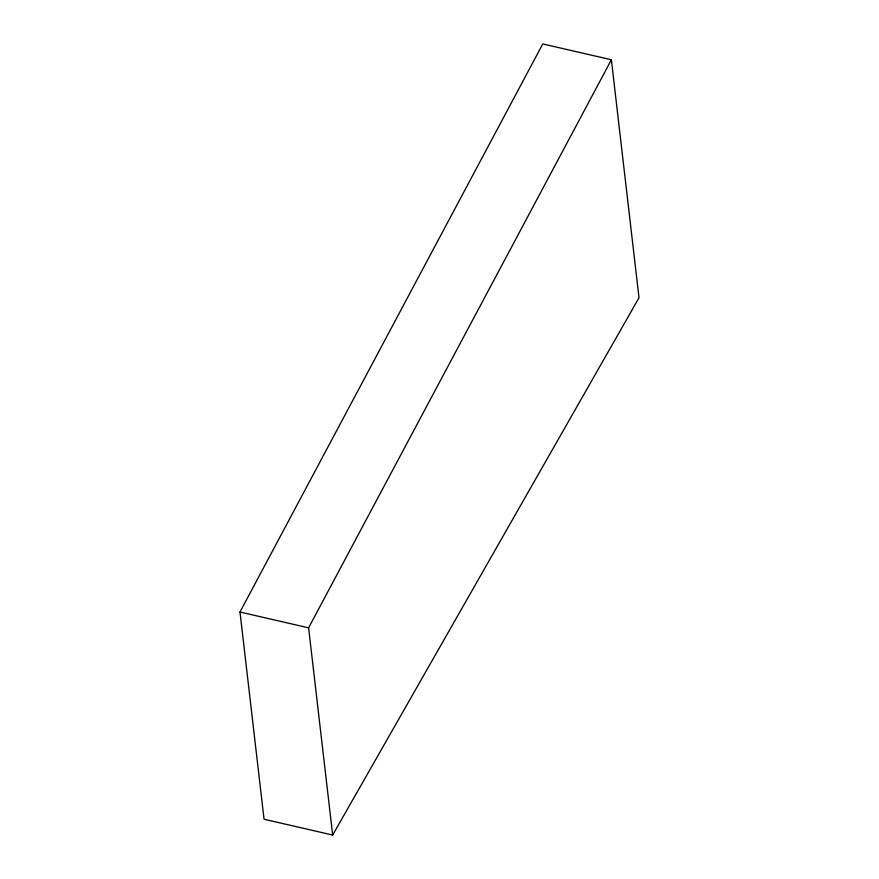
<?xml version="1.0" encoding="UTF-8"?>
<svg xmlns="http://www.w3.org/2000/svg" width="879" height="879" viewBox="0 0 879 879"><rect width="100%" height="100%" fill="white"/><g stroke="black" fill="none" stroke-linecap="round" stroke-linejoin="round"><path stroke-width="1.32" d="M239.989 612.026L542.761 43.95L611.377 59.761L639.011 297.761L332.669 835.05L264.052 819.239L239.989 612.026L308.606 627.837L332.669 835.05M308.606 627.837L611.377 59.761"/></g></svg>
